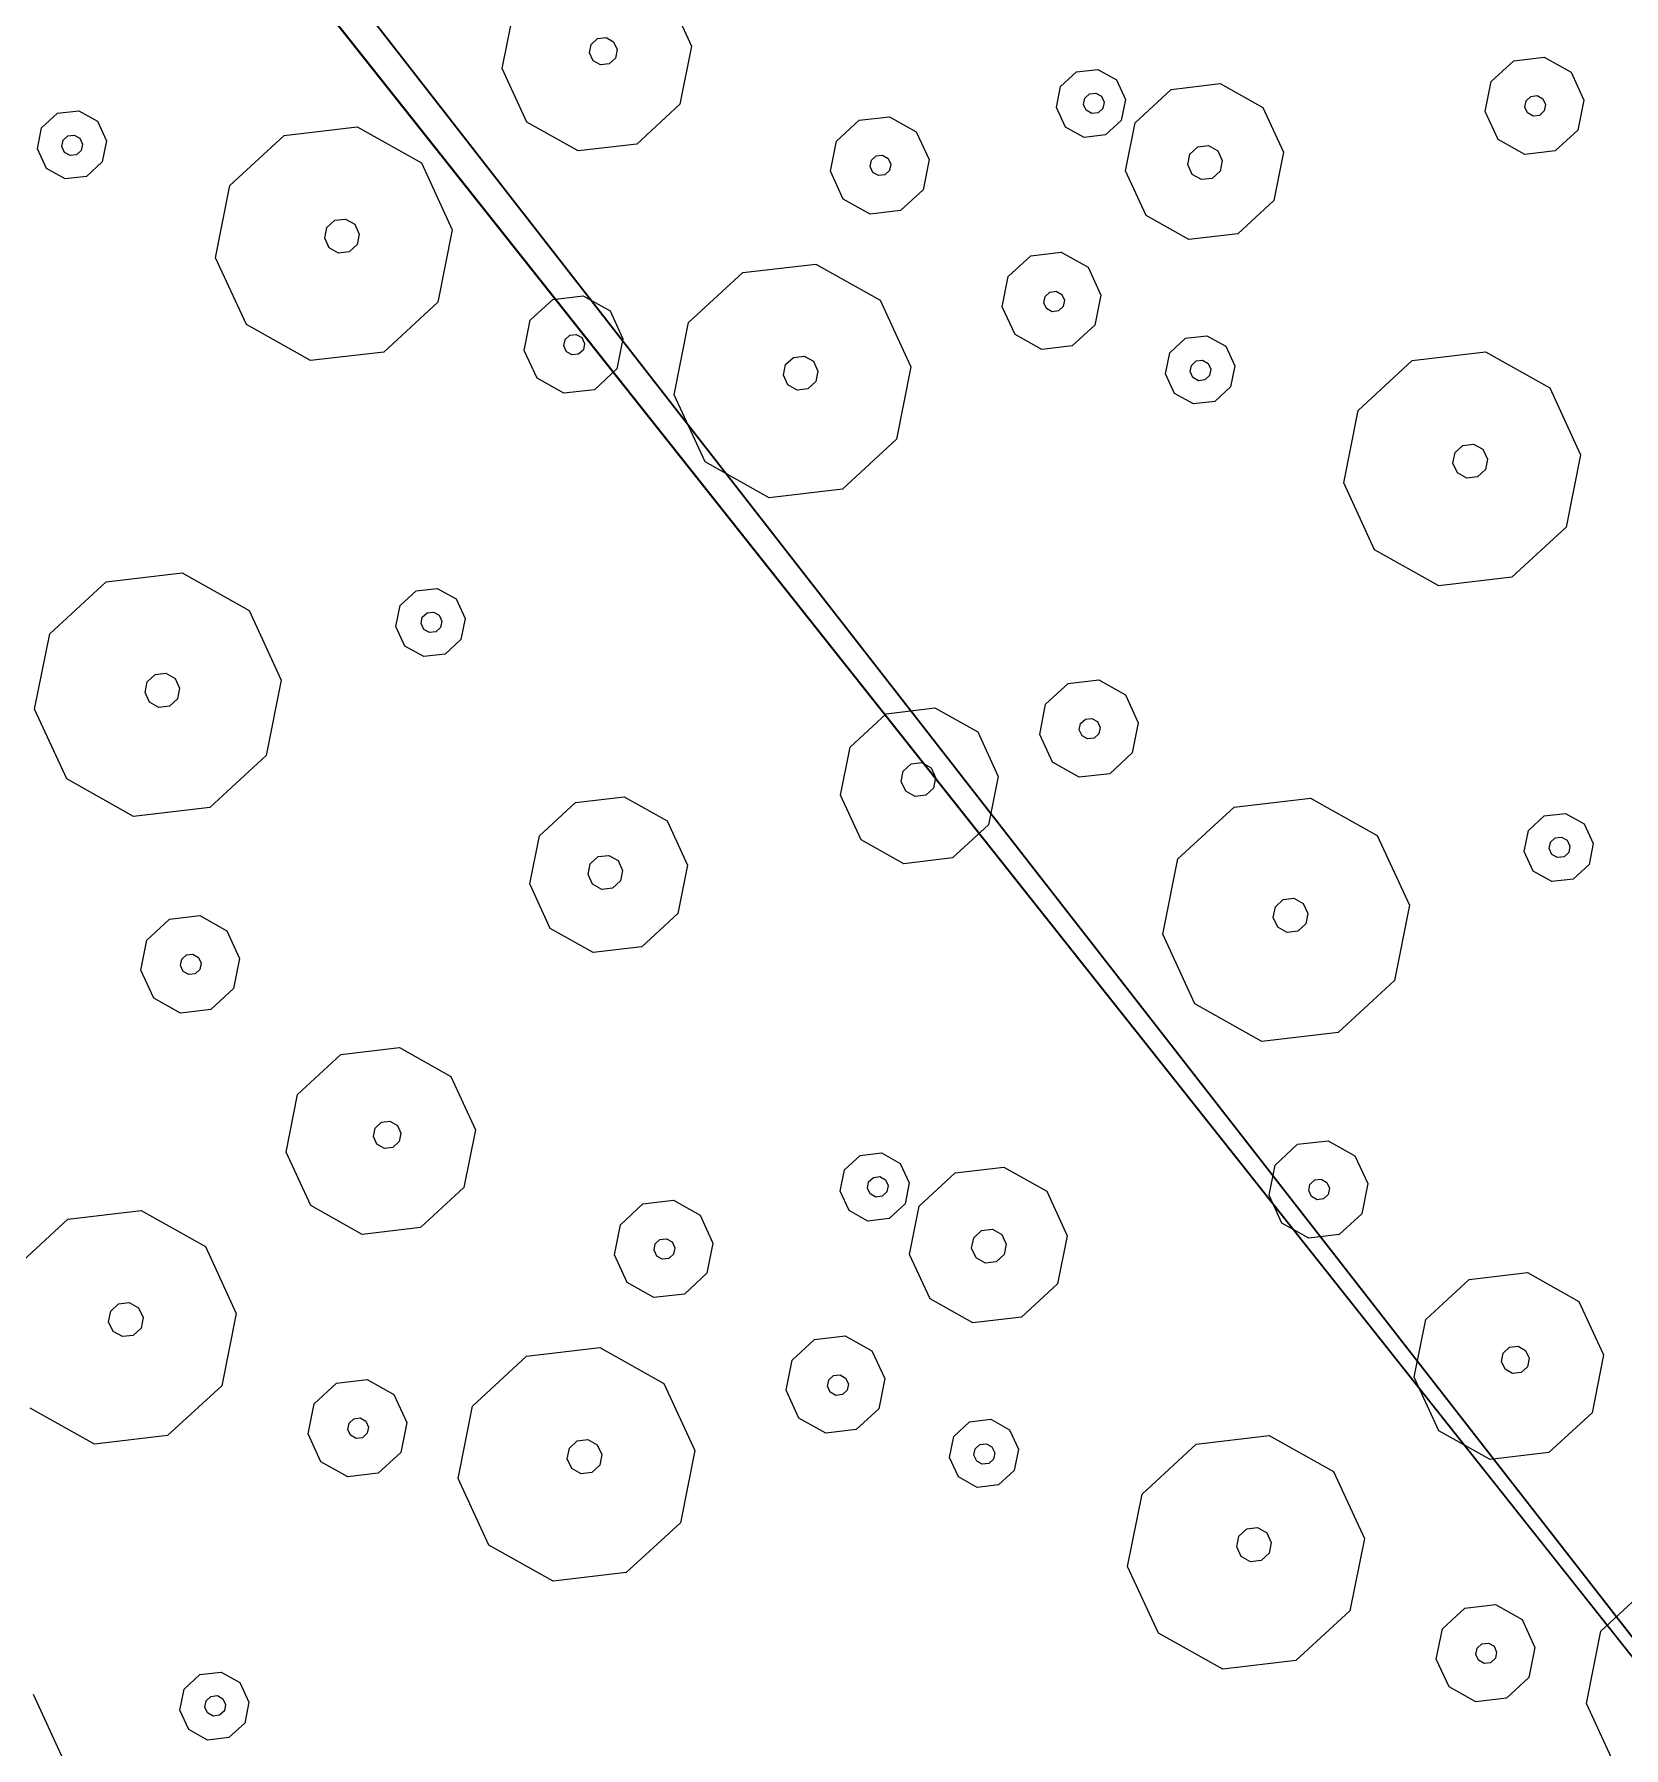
# Model space of a CAD drawing. Header units: metres. Extents: x -2858 to 512, y -1995 to 1252.
# Drawn here: x -448.621 to -446.06, y -175.441 to -172.68 of the extents above; entities that cross this region are included whole.
import ezdxf

# ---------------------------------------------------------------- set-up
doc = ezdxf.new("R2010")
doc.units = ezdxf.units.M
doc.layers.add('Calque commun', color=7, linetype='Continuous')
doc.layers.add('Calque11', color=7, linetype='Continuous')

# ---------------------------------------------------------------- blocks, each defined once
blk = doc.blocks.new('geometrebondepartleger')
at = {"layer": 'Calque11', "color": 7, "linetype": 'Continuous', "lineweight": 9}
blk.add_line((150.3457, 147.4392, 79), (130.1803, 35.9078, 79), dxfattribs=at)
blk = doc.blocks.new('pattern')
at = {"layer": 'Calque commun', "color": 54, "linetype": 'Continuous', "lineweight": 9}
for p, q in [((75.8182, 111.5036), (75.771, 111.3948)), ((75.771, 111.3948), (75.6688, 111.3344)), ((75.6688, 111.3344), (75.5507, 111.3457)), ((75.7393, 111.2275), (75.759, 111.2729)), ((75.759, 111.2729), (75.8016, 111.298)), ((75.8016, 111.298), (75.8508, 111.2934)), ((75.8508, 111.2934), (75.8879, 111.2606)), ((75.8879, 111.2606), (75.8986, 111.2124)), ((75.7501, 111.1793), (75.7393, 111.2275)), ((75.8015, 111.2224), (75.8057, 111.2319)), ((75.8038, 111.2123), (75.8015, 111.2224)), ((75.8057, 111.2319), (75.8146, 111.2372)), ((75.8146, 111.2372), (75.825, 111.2362)), ((75.825, 111.2362), (75.8327, 111.2294)), ((75.835, 111.2192), (75.8309, 111.2097)), ((75.8327, 111.2294), (75.835, 111.2192)), ((75.8116, 111.2054), (75.8038, 111.2123)), ((75.8219, 111.2044), (75.8116, 111.2054)), ((75.8309, 111.2097), (75.8219, 111.2044)), ((75.8986, 111.2124), (75.879, 111.167)), ((75.7872, 111.1466), (75.7501, 111.1793)), ((75.879, 111.167), (75.8364, 111.1419)), ((75.8364, 111.1419), (75.7872, 111.1466)), ((75.3341, 111.0409), (75.4158, 111.0892)), ((75.4158, 111.0892), (75.5103, 111.0802)), ((75.5103, 111.0802), (75.5815, 111.0174)), ((75.2963, 110.9538), (75.3341, 111.0409)), ((75.5815, 111.0174), (75.6021, 110.9247)), ((75.8116, 110.951), (75.9138, 111.0113)), ((75.9138, 111.0113), (76.0319, 111.0001)), ((76.0319, 111.0001), (76.1209, 110.9215)), ((75.317, 110.8612), (75.2963, 110.9538)), ((75.4125, 110.9425), (75.4181, 110.9552)), ((75.4156, 110.9289), (75.4125, 110.9425)), ((75.4181, 110.9552), (75.43, 110.9622)), ((75.43, 110.9622), (75.4438, 110.9609)), ((75.4438, 110.9609), (75.4541, 110.9517)), ((75.4541, 110.9517), (75.4571, 110.9382)), ((75.7644, 110.8421), (75.8116, 110.951)), ((75.4259, 110.9198), (75.4156, 110.9289)), ((75.4397, 110.9185), (75.4259, 110.9198)), ((75.4516, 110.9255), (75.4397, 110.9185)), ((75.4571, 110.9382), (75.4516, 110.9255)), ((75.6021, 110.9247), (75.5644, 110.8376)), ((76.1209, 110.9215), (76.1467, 110.8057)), ((75.3881, 110.7983), (75.317, 110.8612)), ((75.5644, 110.8376), (75.4826, 110.7893)), ((75.7902, 110.7263), (75.7644, 110.8421)), ((75.9097, 110.8279), (75.9166, 110.8438)), ((75.9166, 110.8438), (75.9315, 110.8526)), ((75.9315, 110.8526), (75.9487, 110.8509)), ((75.9487, 110.8509), (75.9617, 110.8395)), ((75.9617, 110.8395), (75.9654, 110.8226)), ((75.9135, 110.811), (75.9097, 110.8279)), ((75.9264, 110.7996), (75.9135, 110.811)), ((75.9586, 110.8067), (75.9437, 110.7979)), ((75.9654, 110.8226), (75.9586, 110.8067)), ((76.1467, 110.8057), (76.0995, 110.6968)), ((75.4826, 110.7893), (75.3881, 110.7983)), ((75.9437, 110.7979), (75.9264, 110.7996)), ((75.8792, 110.6478), (75.7902, 110.7263)), ((76.0995, 110.6968), (75.9973, 110.6365)), ((75.9973, 110.6365), (75.8792, 110.6478)), ((75.382, 110.5736), (75.4245, 110.5988)), ((75.4245, 110.5988), (75.4738, 110.5941)), ((75.4738, 110.5941), (75.5108, 110.5613)), ((75.3623, 110.5283), (75.382, 110.5736)), ((75.5108, 110.5613), (75.5216, 110.5131)), ((75.373, 110.48), (75.3623, 110.5283)), ((75.4245, 110.5231), (75.4286, 110.5327)), ((75.4286, 110.5327), (75.4376, 110.5379)), ((75.4376, 110.5379), (75.4479, 110.537)), ((75.4479, 110.537), (75.4557, 110.5301)), ((75.4557, 110.5301), (75.4579, 110.52)), ((75.4268, 110.513), (75.4245, 110.5231)), ((75.4345, 110.5061), (75.4268, 110.513)), ((75.4449, 110.5051), (75.4345, 110.5061)), ((75.4538, 110.5104), (75.4449, 110.5051)), ((75.4579, 110.52), (75.4538, 110.5104)), ((75.5216, 110.5131), (75.5019, 110.4677)), ((74.7175, 110.447), (74.7312, 110.4788)), ((74.7312, 110.4788), (74.761, 110.4964)), ((74.761, 110.4964), (74.7955, 110.4931)), ((74.7955, 110.4931), (74.8214, 110.4702)), ((74.8214, 110.4702), (74.8289, 110.4364)), ((75.4101, 110.4473), (75.373, 110.48)), ((74.725, 110.4132), (74.7175, 110.447)), ((74.7552, 110.4442), (74.7594, 110.4537)), ((74.7575, 110.434), (74.7552, 110.4442)), ((74.7594, 110.4537), (74.7683, 110.459)), ((74.7683, 110.459), (74.7786, 110.458)), ((74.7786, 110.458), (74.7864, 110.4511)), ((74.7864, 110.4511), (74.7887, 110.441)), ((75.4593, 110.4426), (75.4101, 110.4473)), ((75.5019, 110.4677), (75.4593, 110.4426)), ((76.0763, 110.44), (76.1061, 110.4576)), ((76.1061, 110.4576), (76.1405, 110.4544)), ((76.1405, 110.4544), (76.1665, 110.4315)), ((74.7653, 110.4272), (74.7575, 110.434)), ((74.7756, 110.4262), (74.7653, 110.4272)), ((74.7845, 110.4315), (74.7756, 110.4262)), ((74.7887, 110.441), (74.7845, 110.4315)), ((74.8289, 110.4364), (74.8152, 110.4047)), ((76.0625, 110.4083), (76.0763, 110.44)), ((76.102, 110.4055), (76.1061, 110.4151)), ((76.1061, 110.4151), (76.115, 110.4203)), ((76.115, 110.4203), (76.1254, 110.4194)), ((76.1254, 110.4194), (76.1331, 110.4125)), ((76.1665, 110.4315), (76.174, 110.3977)), ((74.7509, 110.3903), (74.725, 110.4132)), ((74.7854, 110.3871), (74.7509, 110.3903)), ((74.8152, 110.4047), (74.7854, 110.3871)), ((75.0029, 110.3244), (75.1094, 110.3873)), ((75.1094, 110.3873), (75.2324, 110.3756)), ((76.07, 110.3745), (76.0625, 110.4083)), ((76.1042, 110.3954), (76.102, 110.4055)), ((76.112, 110.3885), (76.1042, 110.3954)), ((76.1223, 110.3876), (76.112, 110.3885)), ((76.1313, 110.3928), (76.1223, 110.3876)), ((76.1354, 110.4024), (76.1313, 110.3928)), ((76.1331, 110.4125), (76.1354, 110.4024)), ((76.174, 110.3977), (76.1602, 110.3659)), ((75.2324, 110.3756), (75.3251, 110.2937)), ((76.096, 110.3516), (76.07, 110.3745)), ((76.1602, 110.3659), (76.1304, 110.3483)), ((76.1304, 110.3483), (76.096, 110.3516)), ((74.9538, 110.211), (75.0029, 110.3244)), ((75.7676, 110.269), (75.8357, 110.3092)), ((75.8357, 110.3092), (75.9144, 110.3017)), ((75.3251, 110.2937), (75.352, 110.1731)), ((75.9144, 110.3017), (75.9737, 110.2494)), ((75.7361, 110.1964), (75.7676, 110.269)), ((75.9737, 110.2494), (75.9909, 110.1721)), ((76.1353, 110.2034), (76.1778, 110.2285)), ((76.1778, 110.2285), (76.2271, 110.2238)), ((76.2271, 110.2238), (76.2641, 110.1911)), ((74.9806, 110.0904), (74.9538, 110.211)), ((75.115, 110.1953), (75.1219, 110.2112)), ((75.1187, 110.1784), (75.115, 110.1953)), ((75.1219, 110.2112), (75.1368, 110.22)), ((75.1368, 110.22), (75.154, 110.2183)), ((75.154, 110.2183), (75.167, 110.2069)), ((75.167, 110.2069), (75.1707, 110.19)), ((75.7533, 110.1192), (75.7361, 110.1964)), ((75.8363, 110.1887), (75.8432, 110.2046)), ((75.8432, 110.2046), (75.8581, 110.2134)), ((75.8581, 110.2134), (75.8753, 110.2118)), ((75.8753, 110.2118), (75.8883, 110.2003)), ((75.8883, 110.2003), (75.8921, 110.1834)), ((76.1156, 110.158), (76.1353, 110.2034)), ((75.1317, 110.167), (75.1187, 110.1784)), ((75.1489, 110.1653), (75.1317, 110.167)), ((75.1638, 110.1741), (75.1489, 110.1653)), ((75.1707, 110.19), (75.1638, 110.1741)), ((75.352, 110.1731), (75.3028, 110.0597)), ((75.8401, 110.1719), (75.8363, 110.1887)), ((75.8531, 110.1604), (75.8401, 110.1719)), ((75.8852, 110.1675), (75.8703, 110.1588)), ((75.8921, 110.1834), (75.8852, 110.1675)), ((75.9909, 110.1721), (75.9595, 110.0996)), ((76.1806, 110.1653), (76.1896, 110.1706)), ((76.1896, 110.1706), (76.1999, 110.1696)), ((76.1999, 110.1696), (76.2077, 110.1628)), ((76.2641, 110.1911), (76.2749, 110.1428)), ((75.8703, 110.1588), (75.8531, 110.1604)), ((76.1264, 110.1097), (76.1156, 110.158)), ((76.1765, 110.1558), (76.1806, 110.1653)), ((76.1788, 110.1457), (76.1765, 110.1558)), ((76.1866, 110.1388), (76.1788, 110.1457)), ((76.1969, 110.1378), (76.1866, 110.1388)), ((76.2058, 110.1431), (76.1969, 110.1378)), ((76.21, 110.1526), (76.2058, 110.1431)), ((76.2077, 110.1628), (76.21, 110.1526)), ((76.2749, 110.1428), (76.2552, 110.0975)), ((75.8126, 110.0668), (75.7533, 110.1192)), ((76.4257, 110.0526), (76.5278, 110.1129)), ((76.5278, 110.1129), (76.646, 110.1016)), ((74.2785, 110.0458), (74.3806, 110.1061)), ((74.3806, 110.1061), (74.4988, 110.0949)), ((74.4988, 110.0949), (74.5877, 110.0163)), ((75.0733, 110.0086), (74.9806, 110.0904)), ((75.9595, 110.0996), (75.8913, 110.0593)), ((76.1634, 110.077), (76.1264, 110.1097)), ((76.2552, 110.0975), (76.2126, 110.0723)), ((76.646, 110.1016), (76.7349, 110.0231)), ((75.3028, 110.0597), (75.1963, 109.9968)), ((75.8913, 110.0593), (75.8126, 110.0668)), ((76.2126, 110.0723), (76.1634, 110.077)), ((74.2312, 109.9369), (74.2785, 110.0458)), ((75.8739, 110.0225), (75.9037, 110.0401)), ((75.9037, 110.0401), (75.9381, 110.0368)), ((75.9381, 110.0368), (75.9641, 110.0139)), ((76.3785, 109.9437), (76.4257, 110.0526)), ((74.5877, 110.0163), (74.6135, 109.9005)), ((75.1963, 109.9968), (75.0733, 110.0086)), ((75.8601, 109.9908), (75.8739, 110.0225)), ((75.8999, 109.9999), (75.9088, 110.0052)), ((75.9088, 110.0052), (75.9192, 110.0042)), ((75.9192, 110.0042), (75.927, 109.9974)), ((75.9641, 110.0139), (75.9716, 109.9802)), ((76.7349, 110.0231), (76.7607, 109.9073)), ((75.8676, 109.957), (75.8601, 109.9908)), ((75.8958, 109.9904), (75.8999, 109.9999)), ((75.898, 109.9803), (75.8958, 109.9904)), ((75.9058, 109.9734), (75.898, 109.9803)), ((75.9161, 109.9724), (75.9058, 109.9734)), ((75.9251, 109.9777), (75.9161, 109.9724)), ((75.9292, 109.9872), (75.9251, 109.9777)), ((75.927, 109.9974), (75.9292, 109.9872)), ((75.9716, 109.9802), (75.9578, 109.9484)), ((74.3834, 109.9386), (74.3983, 109.9474)), ((74.3983, 109.9474), (74.4155, 109.9457)), ((74.4155, 109.9457), (74.4285, 109.9343)), ((75.8936, 109.9341), (75.8676, 109.957)), ((75.9578, 109.9484), (75.928, 109.9308)), ((76.5306, 109.9454), (76.5455, 109.9542)), ((76.5455, 109.9542), (76.5628, 109.9525)), ((76.5628, 109.9525), (76.5757, 109.9411)), ((74.257, 109.8211), (74.2312, 109.9369)), ((74.3765, 109.9227), (74.3834, 109.9386)), ((74.3803, 109.9058), (74.3765, 109.9227)), ((74.4285, 109.9343), (74.4323, 109.9174)), ((75.928, 109.9308), (75.8936, 109.9341)), ((76.4043, 109.8279), (76.3785, 109.9437)), ((76.5237, 109.9295), (76.5306, 109.9454)), ((76.5275, 109.9126), (76.5237, 109.9295)), ((76.5795, 109.9242), (76.5726, 109.9083)), ((76.5757, 109.9411), (76.5795, 109.9242)), ((74.3933, 109.8944), (74.3803, 109.9058)), ((74.4105, 109.8927), (74.3933, 109.8944)), ((74.4254, 109.9015), (74.4105, 109.8927)), ((74.4323, 109.9174), (74.4254, 109.9015)), ((74.6135, 109.9005), (74.5663, 109.7916)), ((76.5405, 109.9012), (76.5275, 109.9126)), ((76.5577, 109.8995), (76.5405, 109.9012)), ((76.5726, 109.9083), (76.5577, 109.8995)), ((76.7607, 109.9073), (76.7135, 109.7984)), ((76.1572, 109.8515), (76.1998, 109.8767)), ((76.1998, 109.8767), (76.249, 109.872)), ((76.249, 109.872), (76.2861, 109.8392)), ((76.1375, 109.8062), (76.1572, 109.8515)), ((76.2861, 109.8392), (76.2968, 109.791)), ((74.346, 109.7426), (74.257, 109.8211)), ((75.0753, 109.8029), (75.1179, 109.828)), ((75.1179, 109.828), (75.1671, 109.8233)), ((75.1671, 109.8233), (75.2042, 109.7906)), ((76.1997, 109.801), (76.2039, 109.8106)), ((76.2039, 109.8106), (76.2128, 109.8158)), ((76.2128, 109.8158), (76.2231, 109.8149)), ((76.2231, 109.8149), (76.2309, 109.808)), ((76.2309, 109.808), (76.2332, 109.7979)), ((76.4932, 109.7493), (76.4043, 109.8279)), ((74.5663, 109.7916), (74.4641, 109.7313)), ((75.0556, 109.7575), (75.0753, 109.8029)), ((75.2042, 109.7906), (75.2149, 109.7423)), ((76.1483, 109.7579), (76.1375, 109.8062)), ((76.202, 109.7909), (76.1997, 109.801)), ((76.2098, 109.784), (76.202, 109.7909)), ((76.2201, 109.783), (76.2098, 109.784)), ((76.229, 109.7883), (76.2201, 109.783)), ((76.2332, 109.7979), (76.229, 109.7883)), ((76.2968, 109.791), (76.2771, 109.7456)), ((76.7135, 109.7984), (76.6113, 109.7381)), ((77.1931, 109.7559), (77.2069, 109.7876)), ((77.2069, 109.7876), (77.2367, 109.8052)), ((77.2367, 109.8052), (77.2712, 109.8019)), ((77.2712, 109.8019), (77.2971, 109.779)), ((75.0664, 109.7093), (75.0556, 109.7575)), ((75.1178, 109.7524), (75.122, 109.7619)), ((75.1201, 109.7423), (75.1178, 109.7524)), ((75.122, 109.7619), (75.1309, 109.7672)), ((75.1309, 109.7672), (75.1413, 109.7662)), ((75.1413, 109.7662), (75.149, 109.7593)), ((75.149, 109.7593), (75.1513, 109.7492)), ((76.1854, 109.7252), (76.1483, 109.7579)), ((77.2007, 109.7221), (77.1931, 109.7559)), ((77.2309, 109.753), (77.235, 109.7625)), ((77.2332, 109.7429), (77.2309, 109.753)), ((77.235, 109.7625), (77.244, 109.7678)), ((77.244, 109.7678), (77.2543, 109.7668)), ((77.2543, 109.7668), (77.2621, 109.76)), ((77.2621, 109.76), (77.2644, 109.7498)), ((77.2971, 109.779), (77.3046, 109.7452)), ((74.4641, 109.7313), (74.346, 109.7426)), ((75.1279, 109.7354), (75.1201, 109.7423)), ((75.1382, 109.7344), (75.1279, 109.7354)), ((75.1472, 109.7397), (75.1382, 109.7344)), ((75.1513, 109.7492), (75.1472, 109.7397)), ((75.2149, 109.7423), (75.1953, 109.697)), ((75.2904, 109.6925), (75.3585, 109.7327)), ((75.3585, 109.7327), (75.4372, 109.7252)), ((75.4372, 109.7252), (75.4966, 109.6729)), ((76.2346, 109.7205), (76.1854, 109.7252)), ((76.2771, 109.7456), (76.2346, 109.7205)), ((76.6113, 109.7381), (76.4932, 109.7493)), ((77.2409, 109.736), (77.2332, 109.7429)), ((77.2513, 109.735), (77.2409, 109.736)), ((77.2602, 109.7403), (77.2513, 109.735)), ((77.2644, 109.7498), (77.2602, 109.7403)), ((77.3046, 109.7452), (77.2909, 109.7135)), ((75.1035, 109.6765), (75.0664, 109.7093)), ((75.1953, 109.697), (75.1527, 109.6718)), ((76.7015, 109.6766), (76.7441, 109.7017)), ((76.7441, 109.7017), (76.7933, 109.697)), ((76.7933, 109.697), (76.8304, 109.6643)), ((77.2266, 109.6992), (77.2007, 109.7221)), ((77.261, 109.6959), (77.2266, 109.6992)), ((77.2909, 109.7135), (77.261, 109.6959)), ((73.8488, 109.6684), (73.8914, 109.6936)), ((73.8914, 109.6936), (73.9406, 109.6889)), ((73.9406, 109.6889), (73.9777, 109.6562)), ((75.1527, 109.6718), (75.1035, 109.6765)), ((75.2589, 109.6199), (75.2904, 109.6925)), ((75.4966, 109.6729), (75.5137, 109.5957)), ((76.6819, 109.6312), (76.7015, 109.6766)), ((73.8291, 109.6231), (73.8488, 109.6684)), ((73.9777, 109.6562), (73.9884, 109.6079)), ((76.8304, 109.6643), (76.8411, 109.616)), ((73.8399, 109.5748), (73.8291, 109.6231)), ((73.8913, 109.6179), (73.8954, 109.6275)), ((73.8936, 109.6078), (73.8913, 109.6179)), ((73.8954, 109.6275), (73.9044, 109.6327)), ((73.9044, 109.6327), (73.9147, 109.6318)), ((73.9147, 109.6318), (73.9225, 109.6249)), ((73.9248, 109.6148), (73.9206, 109.6052)), ((73.9225, 109.6249), (73.9248, 109.6148)), ((75.2761, 109.5427), (75.2589, 109.6199)), ((75.3519, 109.6026), (75.3588, 109.6184)), ((75.3588, 109.6184), (75.3737, 109.6272)), ((75.3737, 109.6272), (75.3909, 109.6256)), ((75.3909, 109.6256), (75.4039, 109.6141)), ((75.4039, 109.6141), (75.4076, 109.5973)), ((76.6926, 109.5829), (76.6819, 109.6312)), ((76.744, 109.6261), (76.7482, 109.6356)), ((76.7463, 109.6159), (76.744, 109.6261)), ((76.7541, 109.6091), (76.7463, 109.6159)), ((76.7482, 109.6356), (76.7571, 109.6409)), ((76.7571, 109.6409), (76.7675, 109.6399)), ((76.7675, 109.6399), (76.7752, 109.633)), ((76.7775, 109.6229), (76.7734, 109.6134)), ((76.7752, 109.633), (76.7775, 109.6229)), ((76.8411, 109.616), (76.8215, 109.5706)), ((77.4294, 109.5199), (77.4786, 109.6333)), ((73.9014, 109.6009), (73.8936, 109.6078)), ((73.9117, 109.6), (73.9014, 109.6009)), ((73.9206, 109.6052), (73.9117, 109.6)), ((73.9884, 109.6079), (73.9687, 109.5625)), ((75.3557, 109.5857), (75.3519, 109.6026)), ((75.4076, 109.5973), (75.4008, 109.5814)), ((75.5137, 109.5957), (75.4823, 109.5231)), ((76.7644, 109.6081), (76.7541, 109.6091)), ((76.7734, 109.6134), (76.7644, 109.6081)), ((73.8769, 109.5421), (73.8399, 109.5748)), ((73.9687, 109.5625), (73.9262, 109.5374)), ((75.3686, 109.5742), (75.3557, 109.5857)), ((75.3859, 109.5726), (75.3686, 109.5742)), ((75.4008, 109.5814), (75.3859, 109.5726)), ((76.7297, 109.5502), (76.6926, 109.5829)), ((76.8215, 109.5706), (76.7789, 109.5455)), ((73.9262, 109.5374), (73.8769, 109.5421)), ((74.5293, 109.5031), (74.5431, 109.5349)), ((74.5431, 109.5349), (74.5729, 109.5525)), ((74.5729, 109.5525), (74.6074, 109.5492)), ((74.6074, 109.5492), (74.6333, 109.5263)), ((75.3354, 109.4904), (75.2761, 109.5427)), ((76.7789, 109.5455), (76.7297, 109.5502)), ((74.5688, 109.5004), (74.5729, 109.5099)), ((74.5729, 109.5099), (74.5819, 109.5152)), ((74.5819, 109.5152), (74.5922, 109.5142)), ((74.5922, 109.5142), (74.6, 109.5073)), ((74.6, 109.5073), (74.6022, 109.4972)), ((74.6333, 109.5263), (74.6408, 109.4925)), ((75.4823, 109.5231), (75.4142, 109.4829)), ((74.5369, 109.4693), (74.5293, 109.5031)), ((74.571, 109.4902), (74.5688, 109.5004)), ((74.5788, 109.4833), (74.571, 109.4902)), ((74.5892, 109.4824), (74.5788, 109.4833)), ((74.5981, 109.4876), (74.5892, 109.4824)), ((74.6022, 109.4972), (74.5981, 109.4876)), ((74.6408, 109.4925), (74.6271, 109.4607)), ((75.4142, 109.4829), (75.3354, 109.4904)), ((76.2766, 109.4446), (76.3583, 109.4928)), ((76.3583, 109.4928), (76.4528, 109.4838)), ((76.4528, 109.4838), (76.524, 109.421)), ((74.5628, 109.4464), (74.5369, 109.4693)), ((74.6271, 109.4607), (74.5973, 109.4431)), ((75.7309, 109.4149), (75.7991, 109.4552)), ((75.7991, 109.4552), (75.8778, 109.4477)), ((74.5973, 109.4431), (74.5628, 109.4464)), ((75.8778, 109.4477), (75.9371, 109.3953)), ((76.2388, 109.3575), (76.2766, 109.4446)), ((76.524, 109.421), (76.5446, 109.3283)), ((74.2344, 109.3638), (74.3025, 109.404)), ((74.3025, 109.404), (74.3813, 109.3965)), ((74.3813, 109.3965), (74.4406, 109.3442)), ((75.6995, 109.3424), (75.7309, 109.4149)), ((75.9371, 109.3953), (75.9543, 109.3181)), ((76.7541, 109.3546), (76.8563, 109.415)), ((76.8563, 109.415), (76.9744, 109.4037)), ((76.9744, 109.4037), (77.0634, 109.3252)), ((76.3605, 109.3588), (76.3725, 109.3658)), ((76.3725, 109.3658), (76.3863, 109.3645)), ((74.2029, 109.2912), (74.2344, 109.3638)), ((74.4406, 109.3442), (74.4578, 109.267)), ((75.7167, 109.2651), (75.6995, 109.3424)), ((75.7999, 109.3265), (75.8068, 109.3424)), ((75.8068, 109.3424), (75.8217, 109.3512)), ((75.8217, 109.3512), (75.8389, 109.3495)), ((75.8389, 109.3495), (75.8519, 109.3381)), ((75.8519, 109.3381), (75.8557, 109.3212)), ((76.2595, 109.2648), (76.2388, 109.3575)), ((76.355, 109.3461), (76.3605, 109.3588)), ((76.3581, 109.3326), (76.355, 109.3461)), ((76.3863, 109.3645), (76.3966, 109.3554)), ((76.3996, 109.3419), (76.3941, 109.3292)), ((76.3966, 109.3554), (76.3996, 109.3419)), ((76.7069, 109.2458), (76.7541, 109.3546)), ((74.6021, 109.2982), (74.6447, 109.3233)), ((74.6447, 109.3233), (74.6939, 109.3186)), ((74.6939, 109.3186), (74.731, 109.2859)), ((75.8037, 109.3096), (75.7999, 109.3265)), ((75.8557, 109.3212), (75.8488, 109.3053)), ((75.9543, 109.3181), (75.9229, 109.2455)), ((76.3684, 109.3234), (76.3581, 109.3326)), ((76.3822, 109.3221), (76.3684, 109.3234)), ((76.3941, 109.3292), (76.3822, 109.3221)), ((76.5446, 109.3283), (76.5069, 109.2412)), ((77.0634, 109.3252), (77.0892, 109.2093)), ((74.2201, 109.214), (74.2029, 109.2912)), ((74.3031, 109.2835), (74.31, 109.2994)), ((74.3069, 109.2667), (74.3031, 109.2835)), ((74.31, 109.2994), (74.3249, 109.3082)), ((74.3249, 109.3082), (74.3422, 109.3066)), ((74.3422, 109.3066), (74.3551, 109.2951)), ((74.3551, 109.2951), (74.3589, 109.2782)), ((74.5824, 109.2528), (74.6021, 109.2982)), ((74.731, 109.2859), (74.7417, 109.2376)), ((75.8166, 109.2982), (75.8037, 109.3096)), ((75.8339, 109.2965), (75.8166, 109.2982)), ((75.8488, 109.3053), (75.8339, 109.2965)), ((74.3199, 109.2552), (74.3069, 109.2667)), ((74.3371, 109.2536), (74.3199, 109.2552)), ((74.352, 109.2624), (74.3371, 109.2536)), ((74.3589, 109.2782), (74.352, 109.2624)), ((74.4578, 109.267), (74.4263, 109.1944)), ((74.6433, 109.2506), (74.6475, 109.2601)), ((74.6475, 109.2601), (74.6564, 109.2654)), ((74.6564, 109.2654), (74.6667, 109.2644)), ((74.6667, 109.2644), (74.6745, 109.2576)), ((74.6745, 109.2576), (74.6768, 109.2474)), ((75.776, 109.2128), (75.7167, 109.2651)), ((76.3306, 109.202), (76.2595, 109.2648)), ((76.8591, 109.2474), (76.874, 109.2562)), ((76.874, 109.2562), (76.8912, 109.2546)), ((74.5932, 109.2046), (74.5824, 109.2528)), ((74.6456, 109.2405), (74.6433, 109.2506)), ((74.6534, 109.2336), (74.6456, 109.2405)), ((74.6637, 109.2326), (74.6534, 109.2336)), ((74.6727, 109.2379), (74.6637, 109.2326)), ((74.6768, 109.2474), (74.6727, 109.2379)), ((74.7417, 109.2376), (74.722, 109.1923)), ((75.9229, 109.2455), (75.8547, 109.2053)), ((76.5069, 109.2412), (76.4251, 109.193)), ((76.7327, 109.1299), (76.7069, 109.2458)), ((76.8522, 109.2316), (76.8591, 109.2474)), ((76.856, 109.2147), (76.8522, 109.2316)), ((76.8912, 109.2546), (76.9042, 109.2431)), ((76.9042, 109.2431), (76.9079, 109.2262)), ((74.2794, 109.1617), (74.2201, 109.214)), ((74.6302, 109.1718), (74.5932, 109.2046)), ((74.8925, 109.1474), (74.9947, 109.2077)), ((74.9947, 109.2077), (75.1128, 109.1965)), ((75.8547, 109.2053), (75.776, 109.2128)), ((76.4251, 109.193), (76.3306, 109.202)), ((76.8689, 109.2032), (76.856, 109.2147)), ((76.8862, 109.2016), (76.8689, 109.2032)), ((76.9011, 109.2104), (76.8862, 109.2016)), ((76.9079, 109.2262), (76.9011, 109.2104)), ((74.4263, 109.1944), (74.3582, 109.1542)), ((74.722, 109.1923), (74.6795, 109.1671)), ((75.1128, 109.1965), (75.2018, 109.1179)), ((74.3582, 109.1542), (74.2794, 109.1617)), ((74.6795, 109.1671), (74.6302, 109.1718)), ((74.8453, 109.0385), (74.8925, 109.1474)), ((74.3269, 109.0856), (74.3407, 109.1173)), ((74.3407, 109.1173), (74.3705, 109.1349)), ((74.3705, 109.1349), (74.405, 109.1316)), ((74.405, 109.1316), (74.4309, 109.1087)), ((75.2018, 109.1179), (75.2276, 109.0021)), ((76.8217, 109.0514), (76.7327, 109.1299)), ((74.3626, 109.0852), (74.3667, 109.0947)), ((74.3667, 109.0947), (74.3757, 109.1)), ((74.3757, 109.1), (74.386, 109.099)), ((74.386, 109.099), (74.3938, 109.0922)), ((74.3938, 109.0922), (74.396, 109.082)), ((74.4309, 109.1087), (74.4384, 109.075)), ((74.3345, 109.0518), (74.3269, 109.0856)), ((74.3648, 109.0751), (74.3626, 109.0852)), ((74.3726, 109.0682), (74.3648, 109.0751)), ((74.383, 109.0672), (74.3726, 109.0682)), ((74.3919, 109.0725), (74.383, 109.0672)), ((74.396, 109.082), (74.3919, 109.0725)), ((74.4384, 109.075), (74.4247, 109.0432)), ((74.3604, 109.0289), (74.3345, 109.0518)), ((74.4247, 109.0432), (74.3949, 109.0256)), ((74.8711, 108.9227), (74.8453, 109.0385)), ((74.9906, 109.0243), (74.9975, 109.0402)), ((74.9975, 109.0402), (75.0124, 109.049)), ((75.0124, 109.049), (75.0296, 109.0473)), ((75.0296, 109.0473), (75.0426, 109.0359)), ((75.0426, 109.0359), (75.0463, 109.019)), ((76.9398, 109.0401), (76.8217, 109.0514)), ((74.3949, 109.0256), (74.3604, 109.0289)), ((74.9943, 109.0074), (74.9906, 109.0243)), ((75.0073, 108.996), (74.9943, 109.0074)), ((75.0463, 109.019), (75.0394, 109.0031)), ((75.0245, 108.9943), (75.0073, 108.996)), ((75.0394, 109.0031), (75.0245, 108.9943)), ((75.2276, 109.0021), (75.1803, 108.8932)), ((76.3245, 108.9773), (76.367, 109.0024)), ((76.367, 109.0024), (76.4163, 108.9977)), ((76.4163, 108.9977), (76.4533, 108.965)), ((74.624, 108.9463), (74.6666, 108.9715)), ((74.6666, 108.9715), (74.7158, 108.9668)), ((74.7158, 108.9668), (74.7529, 108.9341)), ((76.3048, 108.9319), (76.3245, 108.9773)), ((76.4533, 108.965), (76.4641, 108.9167)), ((74.6044, 108.901), (74.624, 108.9463)), ((74.7529, 108.9341), (74.7636, 108.8858)), ((76.3155, 108.8836), (76.3048, 108.9319)), ((76.367, 108.9268), (76.3711, 108.9363)), ((76.3692, 108.9166), (76.367, 108.9268)), ((76.3711, 108.9363), (76.3801, 108.9416)), ((76.3801, 108.9416), (76.3904, 108.9406)), ((76.3904, 108.9406), (76.3982, 108.9337)), ((76.3982, 108.9337), (76.4004, 108.9236)), ((74.6151, 108.8527), (74.6044, 108.901)), ((74.6666, 108.8958), (74.6707, 108.9054)), ((74.6707, 108.9054), (74.6796, 108.9106)), ((74.6796, 108.9106), (74.69, 108.9097)), ((74.69, 108.9097), (74.6977, 108.9028)), ((74.6977, 108.9028), (74.7, 108.8927)), ((74.96, 108.8441), (74.8711, 108.9227)), ((75.6737, 108.8824), (75.7035, 108.9)), ((75.7035, 108.9), (75.738, 108.8967)), ((75.738, 108.8967), (75.7639, 108.8738)), ((76.377, 108.9098), (76.3692, 108.9166)), ((76.3874, 108.9088), (76.377, 108.9098)), ((76.3963, 108.9141), (76.3874, 108.9088)), ((76.4004, 108.9236), (76.3963, 108.9141)), ((76.4641, 108.9167), (76.4444, 108.8714)), ((74.6688, 108.8857), (74.6666, 108.8958)), ((74.6766, 108.8788), (74.6688, 108.8857)), ((74.6869, 108.8779), (74.6766, 108.8788)), ((74.6959, 108.8831), (74.6869, 108.8779)), ((74.7, 108.8927), (74.6959, 108.8831)), ((74.7636, 108.8858), (74.744, 108.8404)), ((75.1803, 108.8932), (75.0782, 108.8329)), ((75.66, 108.8507), (75.6737, 108.8824)), ((75.7639, 108.8738), (75.7714, 108.84)), ((76.3526, 108.8509), (76.3155, 108.8836)), ((76.4444, 108.8714), (76.4018, 108.8462)), ((74.6522, 108.82), (74.6151, 108.8527)), ((75.0782, 108.8329), (74.96, 108.8441)), ((75.6675, 108.8169), (75.66, 108.8507)), ((75.6977, 108.8478), (75.7019, 108.8573)), ((75.7, 108.8377), (75.6977, 108.8478)), ((75.7019, 108.8573), (75.7108, 108.8626)), ((75.7108, 108.8626), (75.7211, 108.8616)), ((75.7211, 108.8616), (75.7289, 108.8548)), ((75.7312, 108.8446), (75.727, 108.8351)), ((75.7289, 108.8548), (75.7312, 108.8446)), ((76.4018, 108.8462), (76.3526, 108.8509)), ((74.7014, 108.8153), (74.6522, 108.82)), ((74.744, 108.8404), (74.7014, 108.8153)), ((75.6934, 108.794), (75.6675, 108.8169)), ((75.7078, 108.8308), (75.7, 108.8377)), ((75.7181, 108.8298), (75.7078, 108.8308)), ((75.727, 108.8351), (75.7181, 108.8298)), ((75.7714, 108.84), (75.7577, 108.8083)), ((75.1683, 108.7714), (75.2109, 108.7965)), ((75.2109, 108.7965), (75.2601, 108.7918)), ((75.2601, 108.7918), (75.2972, 108.7591)), ((75.7279, 108.7907), (75.6934, 108.794)), ((75.7577, 108.8083), (75.7279, 108.7907)), ((75.9454, 108.7281), (76.0519, 108.7909)), ((76.0519, 108.7909), (76.1749, 108.7792)), ((75.1487, 108.726), (75.1683, 108.7714)), ((75.2972, 108.7591), (75.308, 108.7108)), ((76.1749, 108.7792), (76.2676, 108.6974)), ((75.215, 108.7304), (75.2239, 108.7357)), ((75.2239, 108.7357), (75.2343, 108.7347)), ((75.2343, 108.7347), (75.2421, 108.7278)), ((75.1594, 108.6777), (75.1487, 108.726)), ((75.2109, 108.7209), (75.215, 108.7304)), ((75.2131, 108.7107), (75.2109, 108.7209)), ((75.2209, 108.7039), (75.2131, 108.7107)), ((75.2312, 108.7029), (75.2209, 108.7039)), ((75.2402, 108.7082), (75.2312, 108.7029)), ((75.2443, 108.7177), (75.2402, 108.7082)), ((75.2421, 108.7278), (75.2443, 108.7177)), ((75.308, 108.7108), (75.2883, 108.6655)), ((75.8963, 108.6147), (75.9454, 108.7281)), ((75.1965, 108.645), (75.1594, 108.6777)), ((76.2676, 108.6974), (76.2944, 108.5767)), ((75.2883, 108.6655), (75.2457, 108.6403)), ((75.2457, 108.6403), (75.1965, 108.645)), ((76.0644, 108.6148), (76.0793, 108.6236)), ((76.0793, 108.6236), (76.0965, 108.622)), ((76.0965, 108.622), (76.1095, 108.6105)), ((75.9231, 108.494), (75.8963, 108.6147)), ((76.0575, 108.5989), (76.0644, 108.6148)), ((76.0612, 108.5821), (76.0575, 108.5989)), ((76.1132, 108.5936), (76.1063, 108.5778)), ((76.1095, 108.6105), (76.1132, 108.5936)), ((74.7434, 108.5394), (74.8251, 108.5876)), ((74.8251, 108.5876), (74.9197, 108.5786)), ((74.9197, 108.5786), (74.9908, 108.5158)), ((76.0742, 108.5706), (76.0612, 108.5821)), ((76.0914, 108.569), (76.0742, 108.5706)), ((76.1063, 108.5778), (76.0914, 108.569)), ((76.2944, 108.5767), (76.2453, 108.4633)), ((74.7056, 108.4523), (74.7434, 108.5394)), ((74.9908, 108.5158), (75.0115, 108.4231)), ((75.2209, 108.4494), (75.3231, 108.5098)), ((75.3231, 108.5098), (75.4413, 108.4985)), ((75.4413, 108.4985), (75.5302, 108.42)), ((76.0158, 108.4122), (75.9231, 108.494)), ((74.8274, 108.4536), (74.8393, 108.4606)), ((74.8393, 108.4606), (74.8531, 108.4593)), ((74.8531, 108.4593), (74.8635, 108.4502)), ((76.2453, 108.4633), (76.1388, 108.4005)), ((74.8219, 108.4409), (74.8274, 108.4536)), ((74.8249, 108.4274), (74.8219, 108.4409)), ((74.8353, 108.4182), (74.8249, 108.4274)), ((74.8665, 108.4367), (74.861, 108.424)), ((74.8635, 108.4502), (74.8665, 108.4367)), ((75.1737, 108.3406), (75.2209, 108.4494)), ((74.849, 108.4169), (74.8353, 108.4182)), ((74.861, 108.424), (74.849, 108.4169)), ((75.0115, 108.4231), (74.9737, 108.336)), ((75.5302, 108.42), (75.556, 108.3042)), ((76.1388, 108.4005), (76.0158, 108.4122)), ((75.3259, 108.3422), (75.3408, 108.351)), ((75.3408, 108.351), (75.358, 108.3494)), ((75.358, 108.3494), (75.371, 108.3379)), ((74.9737, 108.336), (74.8919, 108.2878)), ((75.1995, 108.2247), (75.1737, 108.3406)), ((75.319, 108.3264), (75.3259, 108.3422)), ((75.3228, 108.3095), (75.319, 108.3264)), ((75.3748, 108.321), (75.3679, 108.3052)), ((75.371, 108.3379), (75.3748, 108.321)), ((75.3358, 108.298), (75.3228, 108.3095)), ((75.353, 108.2964), (75.3358, 108.298)), ((75.3679, 108.3052), (75.353, 108.2964)), ((75.556, 108.3042), (75.5088, 108.1953)), ((75.2885, 108.1462), (75.1995, 108.2247)), ((75.5088, 108.1953), (75.4066, 108.1349)), ((75.4066, 108.1349), (75.2885, 108.1462)), ((75.4718, 107.9067), (75.4856, 107.9385)), ((75.4856, 107.9385), (75.5154, 107.9561)), ((75.5154, 107.9561), (75.5499, 107.9528)), ((75.5499, 107.9528), (75.5758, 107.9299)), ((75.5758, 107.9299), (75.5833, 107.8961)), ((75.4794, 107.873), (75.4718, 107.9067)), ((75.5113, 107.904), (75.5154, 107.9135)), ((75.5135, 107.8939), (75.5113, 107.904)), ((75.5154, 107.9135), (75.5244, 107.9188)), ((75.5244, 107.9188), (75.5347, 107.9178)), ((75.5347, 107.9178), (75.5425, 107.9109)), ((75.5425, 107.9109), (75.5447, 107.9008)), ((75.5213, 107.887), (75.5135, 107.8939)), ((75.5317, 107.886), (75.5213, 107.887)), ((75.5406, 107.8913), (75.5317, 107.886)), ((75.5447, 107.9008), (75.5406, 107.8913)), ((75.5833, 107.8961), (75.5696, 107.8644)), ((75.5053, 107.8501), (75.4794, 107.873)), ((75.5398, 107.8468), (75.5053, 107.8501)), ((75.5696, 107.8644), (75.5398, 107.8468))]:
    blk.add_line(p, q, dxfattribs=at)
at = {"layer": 'Calque commun', "color": 7, "linetype": 'Continuous', "lineweight": 9}
mesh = blk.add_polyface(dxfattribs=at)
corners = [(70.8497, 113.5412), (53.8349, 19.1692), (74.7282, 106.3237), (76.0435, 113.5984), (74.769, 106.1763), (58.8077, 18.2701), (114.1703, 105.207), (114.1703, 98.5387)]
mesh.append_faces([[corners[k] for k in face] for face in [(3, 4, 6)]], dxfattribs={"vtx0": -1, "vtx1": -1, "color": 7})
mesh.append_faces([[corners[k] for k in face] for face in [(3, 2, 4)]], dxfattribs={"vtx0": -1, "vtx2": -1, "color": 7})
mesh.append_faces([[corners[k] for k in face] for face in [(5, 2, 1)]], dxfattribs={"vtx1": -1, "color": 7})
mesh.append_faces([[corners[k] for k in face] for face in [(0, 1, 2), (3, 0, 2)]], dxfattribs={"vtx1": -1, "vtx2": -1, "color": 7})
mesh.append_faces([[corners[k] for k in face] for face in [(4, 7, 6)]], dxfattribs={"vtx2": -1, "color": 7})

msp = doc.modelspace()

# ---------------------------------------------------------------- block references
at = {"layer": 'Calque commun', "color": 0, "linetype": 'ByBlock', "lineweight": -2, "rotation": 228.1617603435354}
for name, p in [('geometrebondepartleger', (-440.1616, 15.2632)), ('pattern', (-478.5712, -44.6144))]:
    msp.add_blockref(name, p, dxfattribs=at)

doc.saveas('drawing.dxf')
